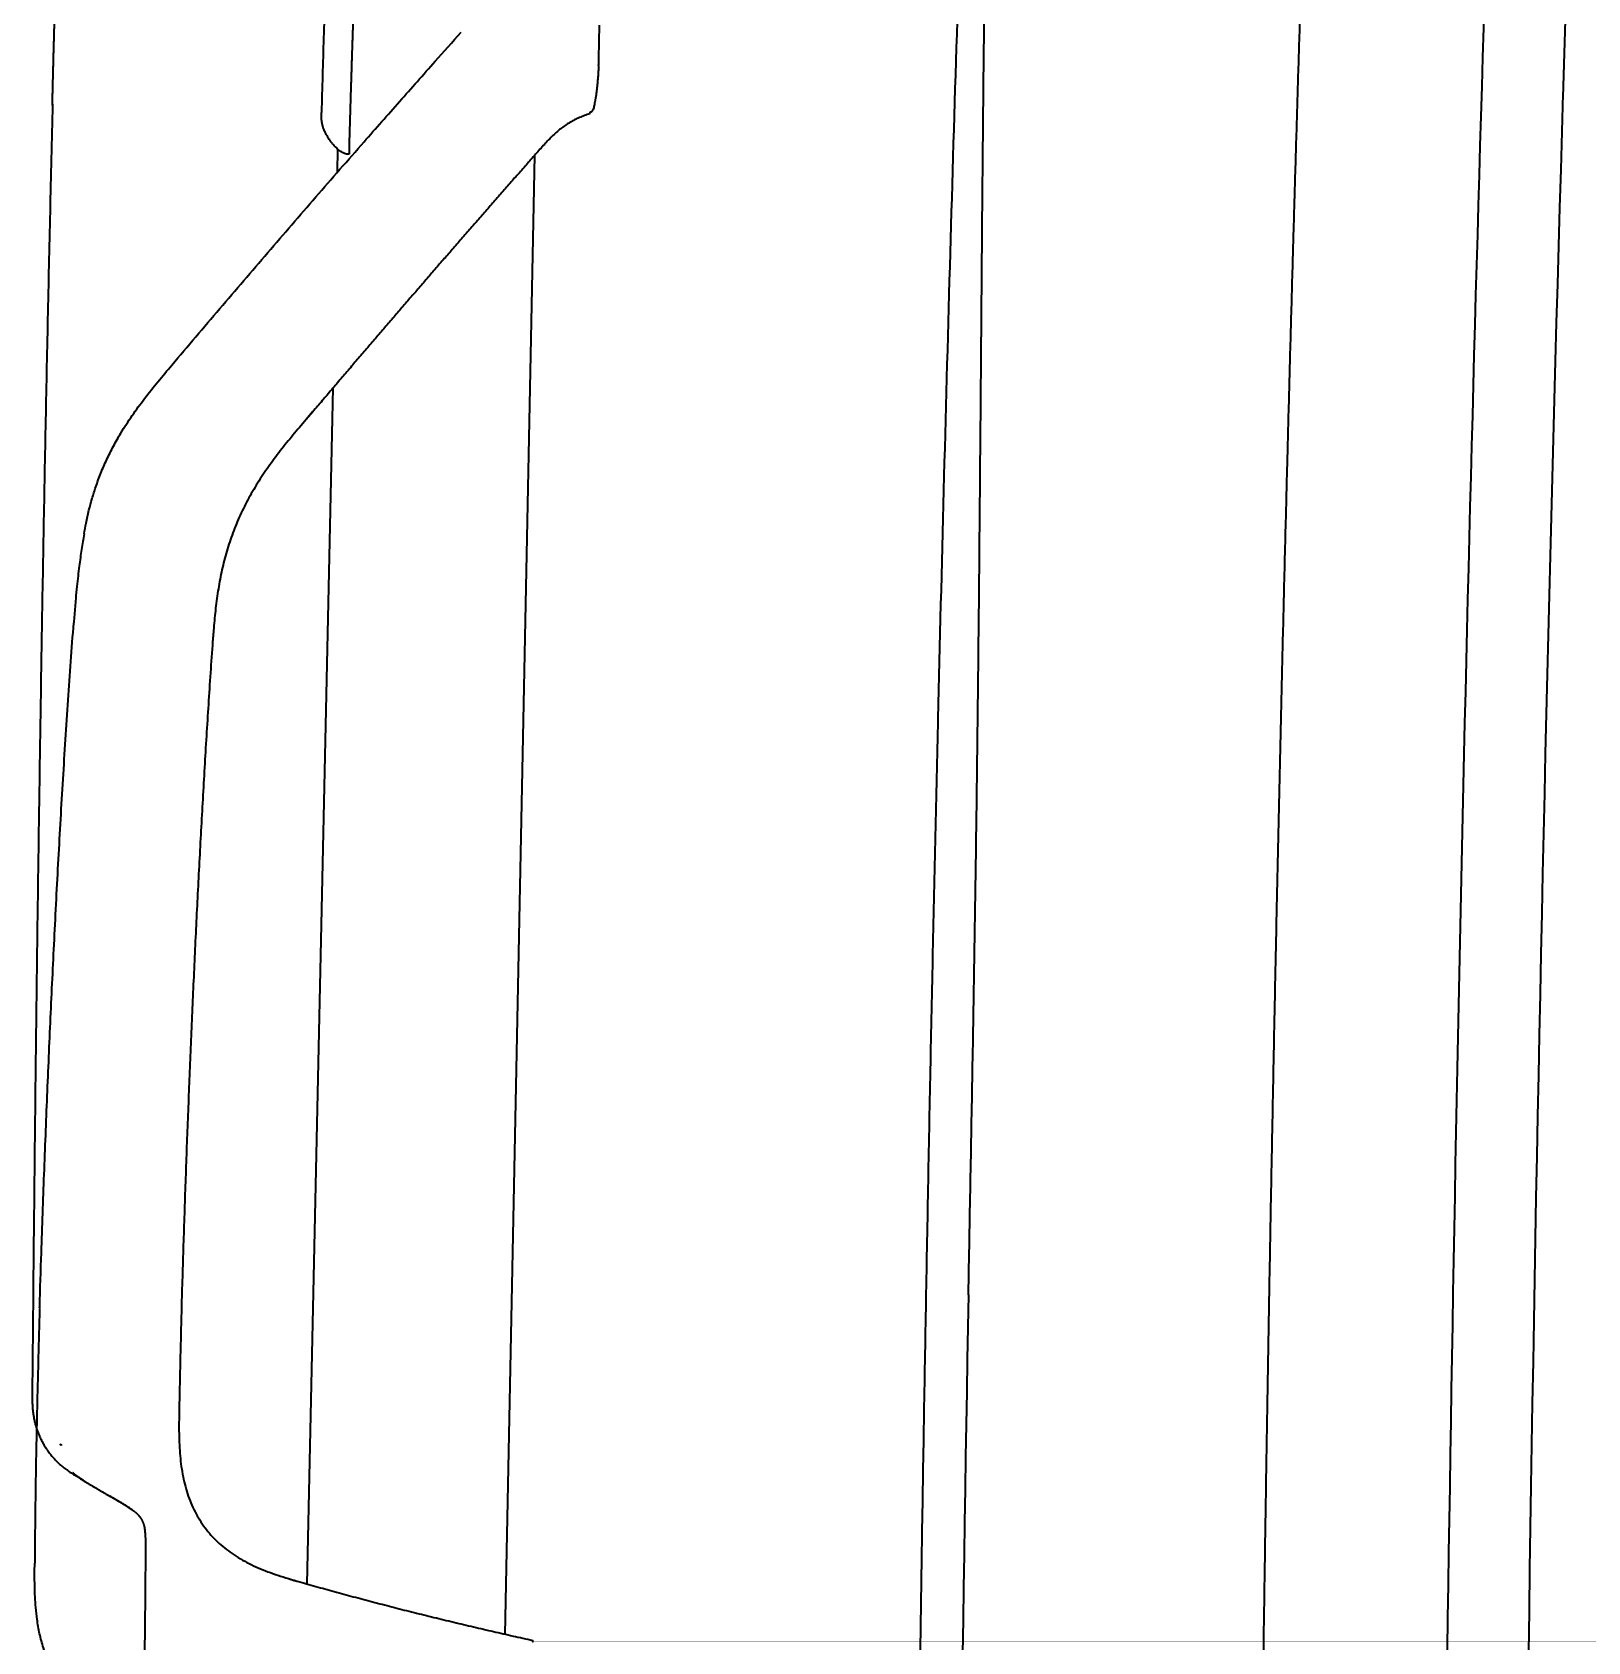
# Model space of a CAD drawing. Header units: millimetres. Extents: x 120 to 10915, y 515 to 8014.
# Drawn here: x 502.5 to 726.8, y 2428.5 to 2660.5 of the extents above; entities that cross this region are included whole.
import ezdxf

# ---------------------------------------------------------------- set-up
doc = ezdxf.new("R2010")
doc.units = ezdxf.units.MM
doc.layers.get('0').update_dxf_attribs({"lineweight": 13})
doc.layers.add('206_Cab_side_and_top_view', color=7, linetype='Continuous', lineweight=13)

# ---------------------------------------------------------------- blocks, each defined once
blk = doc.blocks.new('2485230_1')
at = {"layer": '206_Cab_side_and_top_view', "color": 3, "lineweight": 35}
blk.add_ellipse((754.87, -0.68), major_axis=(-0.03, 959.83), ratio=0.052325, start_param=1.027672, end_param=1.3551, dxfattribs=at)
for points, degree, knots in [([(702.41, 820.27), (700.43, 797.38), (698.69, 774.46), (697.12, 751.66), (693.7, 696.97), (690.95, 642.24), (689.52, 610.55), (686.56, 537.38), (684.28, 464.18), (683.17, 422.87), (681.07, 332), (679.65, 241.12), (679.07, 191.7), (678.5, 123.68), (678.24, 55.64), (678.2, 37.1), (678.17, 18.55), (678.17, 0)], 5, [0, 0, 0, 0, 0, 0, 114.894563, 114.894563, 114.894563, 273.984468, 273.984468, 273.984468, 481.040126, 481.040126, 481.040126, 728.454922, 728.454922, 728.454922, 821.195644, 821.195644, 821.195644, 821.195644, 821.195644, 821.195644]), ([(628.7, 0), (628.7, 12.26), (628.73, 36.75), (628.84, 73.45), (629.02, 110.02), (629.28, 146.42), (629.62, 182.58), (630.02, 218.44), (630.5, 253.96), (631.05, 289.06), (631.67, 323.7), (632.35, 357.81), (633.11, 391.36), (633.92, 424.27), (634.81, 456.51), (635.75, 488.02), (636.75, 518.76), (637.81, 548.68), (638.93, 577.73), (640.1, 605.88), (641.31, 633.08), (642.58, 659.3), (643.89, 684.5), (645.24, 708.65), (646.62, 731.72), (647.6, 746.74), (648.09, 754.06)], 3, [0, 0, 0, 0, 36.773286, 73.487135, 110.082242, 146.499559, 182.680433, 218.566729, 254.100964, 289.226439, 323.887365, 358.028995, 391.597755, 424.541375, 456.809019, 488.351415, 519.120986, 549.071982, 578.16061, 606.345164, 633.58616, 659.846462, 685.091421, 709.289001, 732.409916, 754.427766, 754.427766, 754.427766, 754.427766])]:
    blk.add_open_spline(points, degree=degree, knots=knots, dxfattribs=at)
blk = doc.blocks.new('2409089_1')
at = {"layer": '206_Cab_side_and_top_view', "color": 3, "lineweight": 35}
for p, q in [((584.21, 486.7), (584.31, 491.51)), ((544.22, 478.91), (544.22, 478.92)), ((546.52, 473.69), (546.48, 470.27)), ((548.24, 475.2), (548.21, 474.15)), ((548.21, 473), (548.22, 472.95)), ((548.21, 473), (548.21, 472.95)), ((548.21, 472.95), (548.22, 472.9)), ((548.22, 472.9), (548.22, 472.94)), ((574.95, 472.75), (570.67, 259.57)), ((545.86, 439.17), (542.12, 266.81)), ((542.95, 435.79), (542, 434.67)), ((542.97, 435.79), (542.01, 434.66)), ((503.6, 306.56), (503.61, 306.73)), ((523.73, 292.85), (523.72, 292.25)), ((541.11, 267.1), (541.11, 267.1)), ((574.68, 258.67), (574.68, 258.67))]:
    blk.add_line(p, q, dxfattribs=at)
for centre, radius, start, end in [((561.09, 487.02), 23.12, 356.7659, 359.2194), ((582.83, 478.82), 0.0844, 313.2342, 353.9038), ((582.91, 479.56), 0.548, 276.9693, 289.5491), ((582.95, 479.46), 0.437, 287.9367, 345.7997), ((565.95, 473.66), 17.75, 178.4306, 180.0746), ((563.59, 473.62), 15.39, 179.8322, 182.3125), ((564.09, 473.58), 15.89, 179.7856, 182.2801), ((762.84, 385.6), 234.92, 175.4446, 175.9679), ((570.81, 371.49), 108.54, 253.2216, 254.1195), ((570.9, 371.91), 108.96, 253.2361, 254.1303)]:
    blk.add_arc(centre, radius, start, end, dxfattribs=at)
for centre, major_axis, ratio, start_param, end_param in [((766.38, 7.28), (-0.38, -952.92), 0.052507, 4.191344, 4.611583), ((685.64, 5.64), (-0.3, -952.21), 0.05345, 4.388718, 4.718324)]:
    blk.add_ellipse(centre, major_axis=major_axis, ratio=ratio, start_param=start_param, end_param=end_param, dxfattribs=at)
for points in [[(637.48, 308.5), (638.65, 372.77), (640.17, 437.03), (638.48, 501.38), (640.76, 565.63), (643.8, 629.83)], [(582.92, 478.81), (582.93, 478.85), (582.94, 478.89), (582.95, 478.93), (582.96, 478.97), (582.97, 479.02)]]:
    blk.add_open_spline(points, degree=5, dxfattribs=at)
for points, degree, knots in [([(726.76, 583.6), (726.64, 580.76), (726.42, 575.1), (726.09, 566.6), (725.76, 558.11), (725.45, 549.61), (725.14, 541.12), (724.84, 532.62), (724.55, 524.13), (724.26, 515.63), (723.98, 507.14), (723.7, 498.64), (723.43, 490.14), (723.26, 484.48), (723.17, 481.65)], 3, [0, 0, 0, 0, 8.50307, 17.004661, 25.506059, 34.007679, 42.508562, 51.009014, 59.509424, 68.010182, 76.511118, 85.011692, 93.5115, 102.012458, 102.012458, 102.012458, 102.012458]), ([(546.58, 545.41), (546.49, 543.56), (546.31, 539.83), (546.07, 534.24), (545.85, 528.64), (545.63, 523.06), (545.43, 517.49), (545.24, 511.93), (545.05, 506.39), (544.87, 500.82), (544.7, 495.26), (544.53, 489.73), (544.37, 484.29), (544.27, 480.7), (544.22, 478.92)], 3, [0, 0, 0, 0, 5.582956, 11.190564, 16.790026, 22.381147, 27.952021, 33.513784, 39.066981, 44.596324, 50.214739, 55.759725, 61.197593, 66.533746, 66.533746, 66.533746, 66.533746]), ([(550.76, 540.81), (550.37, 532.93), (550.01, 525.04), (549.67, 517.12), (549.16, 504), (548.72, 490.88), (548.55, 485.66), (548.39, 480.43), (548.24, 475.2)], 5, [0, 0, 0, 0, 0, 0, 39.493467, 39.493467, 39.493467, 65.64332, 65.64332, 65.64332, 65.64332, 65.64332, 65.64332]), ([(522.66, 442.52), (523.81, 443.88), (526.1, 446.6), (529.56, 450.66), (533.01, 454.71), (536.47, 458.74), (539.94, 462.75), (543.41, 466.75), (546.89, 470.74), (550.06, 474.36), (552.92, 477.62), (555.48, 480.52), (558.05, 483.42), (561, 486.75), (563.11, 489.11), (564.36, 490.51)], 3, [0, 0, 0, 0, 5.343629, 10.675167, 15.996305, 21.307984, 26.61241, 31.908897, 37.197794, 42.478415, 46.349075, 50.216455, 54.083132, 57.951728, 63.576629, 63.576629, 63.576629, 63.576629]), ([(584.18, 485.72), (584.17, 485.49), (584.14, 485.05), (584.1, 484.39), (584.05, 483.76), (583.99, 483.14), (583.93, 482.55), (583.87, 481.99), (583.8, 481.46), (583.73, 481), (583.66, 480.6), (583.59, 480.26), (583.53, 479.95), (583.46, 479.65), (583.41, 479.45), (583.38, 479.35)], 3, [0, 0, 0, 0, 0.671871, 1.329507, 1.969894, 2.589281, 3.186138, 3.753514, 4.287685, 4.785672, 5.152406, 5.495241, 5.814625, 6.111645, 6.424197, 6.424197, 6.424197, 6.424197]), ([(545.12, 475.43), (545.07, 475.51), (544.98, 475.66), (544.85, 475.88), (544.74, 476.11), (544.65, 476.29), (544.58, 476.46), (544.52, 476.61), (544.45, 476.8), (544.4, 477), (544.35, 477.2), (544.3, 477.42), (544.27, 477.65), (544.24, 477.89), (544.22, 478.17), (544.21, 478.51), (544.21, 478.77), (544.22, 478.91)], 3, [0, 0, 0, 0, 0.267914, 0.526927, 0.777319, 1.020074, 1.124374, 1.328547, 1.529841, 1.729773, 1.930108, 2.159354, 2.394488, 2.631185, 2.881354, 3.234826, 3.657893, 3.657893, 3.657893, 3.657893]), ([(582.89, 478.76), (582.64, 478.68), (582.14, 478.5), (581.41, 478.21), (580.7, 477.88), (580.02, 477.5), (579.35, 477.07), (578.7, 476.59), (578.06, 476.05), (577.43, 475.46), (576.81, 474.82), (576.19, 474.15), (575.56, 473.45), (575.14, 472.98), (574.93, 472.74)], 3, [0, 0, 0, 0, 0.801013, 1.586158, 2.360996, 3.132856, 3.930038, 4.741534, 5.574854, 6.435209, 7.324597, 8.242118, 9.182924, 10.138118, 10.138118, 10.138118, 10.138118]), ([(547.37, 473.12), (547.28, 473.16), (547.12, 473.25), (546.87, 473.41), (546.62, 473.6), (546.42, 473.78), (546.23, 473.96), (546.06, 474.13), (545.88, 474.35), (545.71, 474.56), (545.6, 474.71), (545.5, 474.85), (545.41, 474.97), (545.31, 475.14), (545.21, 475.29), (545.15, 475.39), (545.12, 475.43)], 3, [0, 0, 0, 0, 0.27544, 0.557235, 0.886314, 1.216252, 1.366591, 1.665977, 1.95066, 2.217523, 2.466911, 2.515117, 2.725769, 2.921379, 3.102276, 3.267081, 3.267081, 3.267081, 3.267081]), ([(574.93, 472.74), (574.48, 472.23), (573.59, 471.21), (572.24, 469.68), (570.9, 468.15), (569.56, 466.62), (568.23, 465.1), (566.9, 463.57), (565.57, 462.05), (564.24, 460.53), (562.92, 459), (561.59, 457.48), (560.27, 455.96), (558.96, 454.43), (557.64, 452.91), (556.32, 451.38), (555.01, 449.86), (553.69, 448.32), (552.37, 446.79), (551.05, 445.25), (549.72, 443.7), (548.39, 442.14), (547.05, 440.57), (545.7, 438.99), (544.34, 437.39), (543.43, 436.32), (542.97, 435.79)], 3, [0, 0, 0, 0, 2.039133, 4.075112, 6.10816, 8.138371, 10.165866, 12.190728, 14.213111, 16.233192, 18.251146, 20.267361, 22.282263, 24.29638, 26.310418, 28.325244, 30.341959, 32.361831, 34.386283, 36.417071, 38.456161, 40.505719, 42.568126, 44.645996, 46.742182, 48.85978, 48.85978, 48.85978, 48.85978]), ([(548.22, 472.9), (548.19, 472.9), (548.15, 472.9), (548.07, 472.9), (548, 472.9), (547.93, 472.91), (547.86, 472.92), (547.79, 472.94), (547.71, 472.96), (547.64, 472.99), (547.57, 473.02), (547.5, 473.05), (547.43, 473.08), (547.39, 473.11), (547.37, 473.12)], 3, [0, 0, 0, 0, 0.0716081, 0.1434662, 0.2156708, 0.288333, 0.3615712, 0.4354731, 0.510088, 0.5854122, 0.6614185, 0.7380565, 0.8153236, 0.8932826, 0.8932826, 0.8932826, 0.8932826]), ([(510, 418.19), (510.09, 418.71), (510.31, 419.85), (510.69, 421.55), (511.16, 423.28), (511.72, 425.07), (512.42, 426.96), (513.27, 428.92), (514.23, 430.85), (515.43, 432.97), (516.93, 435.27), (518.73, 437.73), (520.66, 440.14), (521.99, 441.72), (522.66, 442.52)], 3, [0, 0, 0, 0, 1.584057, 3.47787, 5.221974, 6.97919, 9.106927, 11.245095, 13.395001, 15.559037, 18.570757, 21.617753, 24.702134, 27.823843, 27.823843, 27.823843, 27.823843]), ([(542.01, 434.66), (541.69, 434.29), (541.06, 433.54), (540.12, 432.42), (539.19, 431.3), (538.29, 430.17), (537.42, 429.02), (536.58, 427.87), (535.77, 426.7), (535.01, 425.51), (534.28, 424.31), (533.6, 423.08), (532.96, 421.84), (532.37, 420.58), (531.82, 419.31), (531.33, 418.01), (530.88, 416.7), (530.47, 415.37), (530.12, 414.03), (529.8, 412.67), (529.53, 411.3), (529.3, 409.92), (529.1, 408.52), (528.93, 407.11), (528.78, 405.69), (528.7, 404.73), (528.66, 404.26)], 3, [0, 0, 0, 0, 1.471319, 2.934008, 4.388174, 5.833853, 7.271078, 8.699986, 10.120826, 11.534056, 12.940358, 14.340412, 15.735143, 17.125636, 18.513089, 19.898766, 21.284037, 22.670275, 24.058781, 25.451025, 26.84838, 28.252117, 29.663448, 31.083425, 32.513022, 33.953039, 33.953039, 33.953039, 33.953039]), ([(510, 418.19), (509.94, 417.81), (509.81, 417.07), (509.64, 415.93), (509.46, 414.74), (509.3, 413.47), (509.13, 412.08), (508.96, 410.52), (508.78, 408.65), (508.64, 406.9), (508.55, 405.74), (508.52, 405.34)], 3, [0, 0, 0, 0, 1.133579, 2.269626, 3.46543, 4.722024, 6.132017, 7.66592, 9.425879, 11.752838, 12.933336, 12.933336, 12.933336, 12.933336]), ([(503.61, 306.73), (503.69, 309.34), (503.89, 315.71), (504.25, 325.85), (504.69, 337.13), (505.18, 348.42), (505.72, 359.81), (506.31, 371.29), (506.97, 382.79), (507.69, 394.14), (508.23, 401.64), (508.52, 405.34)], 3, [0, 0, 0, 0, 7.840373, 19.128285, 30.420327, 41.716636, 53.017295, 64.640169, 76.188515, 87.597445, 98.746051, 98.746051, 98.746051, 98.746051]), ([(528.5, 402.12), (528.39, 400.6), (528.18, 397.57), (527.88, 393.03), (527.6, 388.48), (527.33, 383.93), (527.07, 379.38), (526.82, 374.83), (526.58, 370.28), (526.35, 365.73), (526.12, 361.18), (525.91, 356.62), (525.7, 352.07), (525.5, 347.52), (525.31, 342.96), (525.12, 338.41), (524.95, 333.86), (524.77, 329.3), (524.61, 324.75), (524.46, 320.19), (524.31, 315.63), (524.17, 311.08), (524.04, 306.52), (523.93, 301.96), (523.82, 297.4), (523.76, 294.36), (523.73, 292.85)], 3, [0, 0, 0, 0, 4.555054, 9.111376, 13.667976, 18.224609, 22.781465, 27.338564, 31.895844, 36.453221, 41.010585, 45.567959, 50.125346, 54.682779, 59.240293, 63.797965, 68.355826, 72.913923, 77.472318, 82.030929, 86.589728, 91.148654, 95.707715, 100.266823, 104.825972, 109.385147, 109.385147, 109.385147, 109.385147]), ([(503.6, 306.54), (503.56, 305.01), (503.47, 301.94), (503.35, 297.35), (503.24, 292.76), (503.14, 288.18), (503.05, 283.59), (502.98, 279), (502.93, 274.41), (502.9, 271.35), (502.89, 269.82)], 3, [0, 0, 0, 0, 4.602943, 9.194764, 13.782348, 18.370271, 22.957115, 27.545142, 32.134887, 36.726971, 36.726971, 36.726971, 36.726971]), ([(523.72, 292.25), (523.71, 291.68), (523.69, 290.55), (523.68, 288.88), (523.72, 287.25), (523.8, 285.67), (523.96, 284.13), (524.19, 282.64), (524.5, 281.19), (524.9, 279.81), (525.39, 278.48), (525.98, 277.22), (526.66, 276.02), (527.42, 274.9), (528.28, 273.85), (529.23, 272.88), (530.25, 271.98), (531.36, 271.16), (532.54, 270.41), (533.79, 269.73), (535.12, 269.12), (536.51, 268.56), (537.97, 268.05), (538.97, 267.73), (539.48, 267.58)], 3, [0, 0, 0, 0, 1.714058, 3.384047, 5.011662, 6.598143, 8.144956, 9.653849, 11.127203, 12.568169, 13.98059, 15.369201, 16.739276, 18.096808, 19.448079, 20.799767, 22.158679, 23.531695, 24.925808, 26.347842, 27.804715, 29.302796, 30.847983, 32.444906, 32.444906, 32.444906, 32.444906]), ([(521.03, 244.15), (520.05, 244.46), (518.12, 245.06), (515.32, 246.08), (512.72, 247.31), (510.71, 248.58), (509.22, 249.78), (508.2, 250.74), (507.33, 251.72), (506.55, 252.73), (505.82, 253.84), (505.17, 255.04), (504.6, 256.3), (504.06, 257.82), (503.57, 259.63), (503.23, 261.57), (502.99, 263.87), (502.87, 266.58), (502.88, 268.72), (502.89, 269.82)], 3, [0, 0, 0, 0, 3.08506, 6.05255, 8.925955, 11.699646, 13.183005, 14.651034, 15.885446, 17.117385, 18.479388, 19.84824, 21.228603, 22.624505, 24.693254, 26.812195, 28.534645, 31.639414, 34.947095, 34.947095, 34.947095, 34.947095]), ([(541.11, 267.1), (541.54, 266.98), (542.42, 266.73), (543.74, 266.36), (545.07, 265.99), (546.42, 265.62), (547.78, 265.25), (549.15, 264.88), (550.54, 264.51), (551.93, 264.14), (553.33, 263.78), (554.74, 263.41), (556.15, 263.05), (557.57, 262.7), (559, 262.34), (560.43, 261.99), (561.86, 261.64), (563.29, 261.3), (564.72, 260.95), (566.15, 260.62), (567.57, 260.28), (569, 259.95), (570.42, 259.63), (571.84, 259.3), (573.26, 258.99), (574.21, 258.78), (574.68, 258.67)], 3, [0, 0, 0, 0, 1.35475, 2.725748, 4.111439, 5.510478, 6.92167, 8.343827, 9.77575, 11.216282, 12.66437, 14.119036, 15.579378, 17.044525, 18.513588, 19.985713, 21.460058, 22.935808, 24.402071, 25.86814, 27.333212, 28.796516, 30.257308, 31.714786, 33.168118, 34.616396, 34.616396, 34.616396, 34.616396]), ([(574.69, 258.47), (574.69, 258.47), (574.69, 258.48), (574.69, 258.48), (574.69, 258.52), (574.69, 258.55), (574.69, 258.58), (574.68, 258.62), (574.68, 258.65), (574.68, 258.66), (574.68, 258.66), (574.68, 258.67)], 5, [5.3546174, 5.3546174, 5.3546174, 5.3546174, 5.3546174, 5.3546174, 5.3792822, 5.3792822, 5.3792822, 5.5455888, 5.5455888, 5.5455888, 5.5805131, 5.5805131, 5.5805131, 5.5805131, 5.5805131, 5.5805131])]:
    blk.add_open_spline(points, degree=degree, knots=knots, dxfattribs=at)
blk = doc.blocks.new('2454955_1')
at = {"layer": '206_Cab_side_and_top_view', "color": 3, "lineweight": 35}
for p, q in [((506.76, 286.82), (506.57, 286.93)), ((513.93, 279.35), (513.71, 279.47)), ((513.93, 279.35), (514, 279.31))]:
    blk.add_line(p, q, dxfattribs=at)
blk.add_arc((539.98, 293.68), 37.46, 179.2578, 180.565, dxfattribs=at)
for points, degree, knots in [([(505.44, 479.99), (505.49, 482.07), (505.54, 484.14), (505.59, 486.22), (505.65, 488.55), (505.72, 490.89), (505.72, 491.14), (505.74, 491.66), (505.75, 492.18), (505.76, 492.44), (505.78, 493.22), (505.8, 494), (505.81, 494.52), (505.84, 495.55), (505.87, 496.59), (505.88, 497.11), (505.91, 498.15), (505.94, 499.19), (505.95, 499.71), (505.97, 500.48), (505.99, 501.26), (506, 501.52), (506.02, 502.3), (506.04, 503.08), (506.06, 503.59), (506.08, 504.37), (506.1, 505.15), (506.11, 505.41), (506.13, 506.07), (506.14, 506.74), (506.17, 507.71), (506.23, 509.67), (506.28, 511.63), (506.33, 513.19), (506.39, 515.26), (506.45, 517.33), (506.47, 517.85), (506.49, 518.77), (506.52, 519.69), (506.55, 520.68), (506.59, 522.12), (506.64, 523.55), (506.67, 524.59), (506.73, 526.49), (506.79, 528.38), (506.84, 530.13), (506.88, 531.4), (506.92, 532.66), (506.95, 533.63), (507.01, 535.59), (507.08, 537.55), (507.13, 539.11), (507.2, 541.18), (507.26, 543.25), (507.28, 543.77), (507.31, 544.71), (507.35, 545.65), (507.38, 546.55), (507.44, 548.53), (507.51, 550.51), (507.56, 552.06), (507.64, 554.13), (507.71, 556.21), (507.73, 556.73), (507.76, 557.69), (507.8, 558.65), (507.83, 559.47), (507.9, 561.46), (507.97, 563.46), (508.03, 565.02), (508.1, 567.02), (508.18, 569.02), (508.21, 569.82), (508.24, 570.79), (508.28, 571.75), (508.3, 572.27), (508.38, 574.34), (508.46, 576.42), (508.52, 577.97), (508.6, 579.95), (508.67, 581.93), (508.71, 582.82), (508.75, 583.76), (508.79, 584.71), (508.81, 585.23), (508.85, 586.26), (508.89, 587.3), (508.91, 587.82), (508.97, 589.37), (509.04, 590.92), (509.08, 591.96), (509.14, 593.4), (509.2, 594.84), (509.24, 595.81), (509.27, 596.47), (509.3, 597.14), (509.31, 597.4), (509.4, 599.47), (509.49, 601.54), (509.56, 603.35), (509.66, 605.56), (509.76, 607.76), (509.8, 608.79), (509.83, 609.44), (509.86, 610.09), (509.87, 610.35), (509.9, 610.86), (509.92, 611.38), (509.93, 611.64), (510.01, 613.45), (510.1, 615.27), (510.17, 616.82), (510.26, 618.75), (510.35, 620.68), (510.4, 621.77), (510.43, 622.4), (510.46, 623.04), (510.47, 623.3), (510.57, 625.37), (510.67, 627.44), (510.76, 629.25), (510.86, 631.43), (510.97, 633.6), (511.03, 634.75), (511.06, 635.37), (511.09, 635.99), (511.1, 636.25), (511.22, 638.58), (511.33, 640.91), (511.44, 642.98), (511.56, 645.31), (511.68, 647.64), (511.7, 647.9), (511.72, 648.42), (511.75, 648.93), (511.76, 649.19), (511.89, 651.52), (512.01, 653.85), (512.12, 655.92), (512.25, 658.25), (512.38, 660.58), (512.39, 660.84), (512.42, 661.36), (512.45, 661.87), (512.46, 662.13), (512.59, 664.46), (512.72, 666.79), (512.84, 668.86), (512.98, 671.19), (513.11, 673.52), (513.13, 673.78), (513.16, 674.3), (513.19, 674.81), (513.2, 675.07), (513.36, 677.83), (513.53, 680.59), (513.68, 683.09), (513.83, 685.59), (513.98, 688.09)], 5, [0, 0, 0, 0, 0, 0, 10.425199, 10.425199, 10.425199, 11.745775, 11.745775, 11.745775, 13.048942, 13.048942, 13.048942, 15.655268, 15.655268, 15.655268, 18.261592, 18.261592, 18.261592, 20.867917, 20.867917, 20.867917, 22.171038, 22.171038, 22.171038, 24.777279, 24.777279, 24.777279, 26.080399, 26.080399, 26.080399, 28.111508, 28.111508, 28.111508, 35.930231, 35.930231, 35.930231, 38.536472, 38.536472, 38.536472, 40.544887, 40.544887, 40.544887, 45.757143, 45.757143, 45.757143, 50.066227, 50.066227, 50.066227, 52.114657, 52.114657, 52.114657, 59.933041, 59.933041, 59.933041, 62.538453, 62.538453, 62.538453, 64.657859, 64.657859, 64.657859, 72.474097, 72.474097, 72.474097, 75.079509, 75.079509, 75.079509, 77.309762, 77.309762, 77.309762, 85.127023, 85.127023, 85.127023, 87.376794, 87.376794, 87.376794, 89.982718, 89.982718, 89.982718, 97.800491, 97.800491, 97.800491, 99.942187, 99.942187, 99.942187, 102.547022, 102.547022, 102.547022, 105.151858, 105.151858, 105.151858, 110.36153, 110.36153, 110.36153, 112.405476, 112.405476, 112.405476, 113.707893, 113.707893, 113.707893, 122.825515, 122.825515, 122.825515, 124.788227, 124.788227, 124.788227, 126.090994, 126.090994, 126.090994, 127.39376, 127.39376, 127.39376, 135.21036, 135.21036, 135.21036, 137.097879, 137.097879, 137.097879, 138.400645, 138.400645, 138.400645, 147.521401, 147.521401, 147.521401, 149.337619, 149.337619, 149.337619, 150.640618, 150.640618, 150.640618, 161.064038, 161.064038, 161.064038, 162.366472, 162.366472, 162.366472, 163.668907, 163.668907, 163.668907, 174.088377, 174.088377, 174.088377, 175.390811, 175.390811, 175.390811, 176.693245, 176.693245, 176.693245, 187.114571, 187.114571, 187.114571, 188.417376, 188.417376, 188.417376, 189.720182, 189.720182, 189.720182, 202.29898, 202.29898, 202.29898, 202.29898, 202.29898, 202.29898]), ([(505.47, 480.11), (505.34, 474.94), (505.09, 464.62), (504.75, 449.13), (504.43, 433.63), (504.14, 418.13), (503.87, 402.63), (503.63, 387.14), (503.4, 371.64), (503.19, 356.15), (503, 340.65), (502.83, 325.15), (502.67, 309.66), (502.58, 299.33), (502.53, 294.16)], 3, [0, 0, 0, 0, 15.491039, 30.981664, 46.486685, 61.991784, 77.488194, 92.984498, 108.482915, 123.981364, 139.478714, 154.976044, 170.473348, 185.970624, 185.970624, 185.970624, 185.970624]), ([(502.53, 293.31), (502.53, 293.09), (502.55, 292.69), (502.58, 292.13), (502.63, 291.61), (502.7, 291.12), (502.79, 290.62), (502.9, 290.11), (503.05, 289.53), (503.25, 288.92), (503.51, 288.27), (503.8, 287.63), (504.13, 287.01), (504.51, 286.4), (504.92, 285.81), (505.37, 285.24), (505.68, 284.88), (505.84, 284.7)], 3, [0, 0, 0, 0, 0.649508, 1.184171, 1.708273, 2.193366, 2.678959, 3.225529, 3.75857, 4.469587, 5.164831, 5.85968, 6.563163, 7.282663, 8.012908, 8.724814, 9.448244, 9.448244, 9.448244, 9.448244]), ([(506.57, 286.93), (506.57, 286.93), (506.57, 286.93), (506.57, 286.93), (506.57, 286.93), (506.57, 286.93), (506.57, 286.93), (506.57, 286.93), (506.57, 286.93), (506.57, 286.93), (506.57, 286.93), (506.57, 286.93), (506.57, 286.93), (506.57, 286.93), (506.57, 286.93), (506.57, 286.93), (506.58, 286.92), (506.58, 286.92), (506.58, 286.92), (506.59, 286.92), (506.59, 286.92), (506.59, 286.92), (506.6, 286.91), (506.62, 286.91), (506.63, 286.9), (506.66, 286.88), (506.69, 286.87), (506.71, 286.85), (506.73, 286.84), (506.76, 286.83)], 5, [0, 0, 0, 0, 0, 0, 0.004012, 0.004012, 0.004012, 0.0063899, 0.0063899, 0.0063899, 0.0085981, 0.0085981, 0.0085981, 0.0122462, 0.0122462, 0.0122462, 0.0158944, 0.0158944, 0.0158944, 0.026499, 0.026499, 0.026499, 0.0422553, 0.0422553, 0.0422553, 0.0945515, 0.0945515, 0.0945515, 0.224299, 0.224299, 0.224299, 0.224299, 0.224299, 0.224299]), ([(505.84, 284.7), (505.88, 284.67), (505.96, 284.58), (506.09, 284.45), (506.24, 284.29), (506.42, 284.13), (506.61, 283.96), (506.83, 283.78), (507.09, 283.57), (507.38, 283.35), (507.68, 283.14), (507.94, 282.96), (508.19, 282.8), (508.43, 282.64), (508.68, 282.48), (508.94, 282.32), (509.11, 282.21), (509.2, 282.15)], 3, [0, 0, 0, 0, 0.148982, 0.338473, 0.564483, 0.813406, 1.060826, 1.314634, 1.686209, 2.048582, 2.411538, 2.768616, 3.01678, 3.308841, 3.6071, 3.909312, 4.22762, 4.22762, 4.22762, 4.22762]), ([(509.96, 281.71), (509.72, 281.86), (509.48, 282.01), (509.25, 282.16), (508.91, 282.39), (508.63, 282.61), (508.55, 282.69), (508.48, 282.76), (508.4, 282.83)], 5, [0, 0, 0, 0, 0, 0, 1.456638, 1.456638, 1.456638, 2.198332, 2.198332, 2.198332, 2.198332, 2.198332, 2.198332]), ([(509.2, 282.15), (509.31, 282.09), (509.52, 281.95), (509.85, 281.75), (510.2, 281.54), (510.56, 281.33), (510.93, 281.1), (511.31, 280.88), (511.7, 280.65), (512.09, 280.42), (512.49, 280.18), (512.9, 279.95), (513.3, 279.71), (513.58, 279.55), (513.71, 279.47)], 3, [0, 0, 0, 0, 0.370737, 0.762585, 1.167393, 1.591168, 2.019224, 2.462928, 2.912124, 3.373292, 3.833101, 4.301726, 4.77275, 5.249805, 5.249805, 5.249805, 5.249805]), ([(509.96, 281.71), (510.36, 281.46), (510.77, 281.21), (511.2, 280.95), (511.99, 280.48), (512.79, 280.01), (513.17, 279.79), (513.55, 279.57), (513.93, 279.35)], 5, [0, 0, 0, 0, 0, 0, 2.477645, 2.477645, 2.477645, 4.70784, 4.70784, 4.70784, 4.70784, 4.70784, 4.70784]), ([(517.11, 277.37), (516.95, 277.48), (516.66, 277.68), (516.23, 277.97), (515.81, 278.23), (515.39, 278.48), (514.97, 278.74), (514.55, 278.98), (514.13, 279.23), (513.85, 279.39), (513.71, 279.47)], 3, [0, 0, 0, 0, 0.555345, 1.061704, 1.554075, 2.03658, 2.534496, 3.023904, 3.507933, 3.989731, 3.989731, 3.989731, 3.989731]), ([(514, 279.31), (514.37, 279.09), (514.74, 278.88), (515.1, 278.66), (515.66, 278.33), (516.22, 277.98), (516.4, 277.85), (516.66, 277.68), (516.91, 277.51), (516.97, 277.47), (517.04, 277.42), (517.11, 277.37)], 5, [0, 0, 0, 0, 0, 0, 2.194039, 2.194039, 2.194039, 3.33671, 3.33671, 3.33671, 3.744414, 3.744414, 3.744414, 3.744414, 3.744414, 3.744414]), ([(517.11, 277.37), (517.14, 277.35), (517.22, 277.29), (517.32, 277.22), (517.41, 277.14), (517.49, 277.08), (517.56, 277.01), (517.62, 276.96), (517.68, 276.89), (517.74, 276.83), (517.8, 276.77), (517.86, 276.7), (517.91, 276.63), (517.98, 276.56), (518.04, 276.47), (518.1, 276.38), (518.17, 276.29), (518.23, 276.19), (518.29, 276.09), (518.34, 275.99), (518.39, 275.88), (518.44, 275.78), (518.48, 275.69), (518.51, 275.61), (518.54, 275.53), (518.57, 275.45), (518.6, 275.38), (518.62, 275.3), (518.64, 275.23), (518.66, 275.16), (518.68, 275.1), (518.69, 275.04), (518.7, 275), (518.7, 274.98), (518.7, 274.98)], 3, [0, 0, 0, 0, 0.13321, 0.27363, 0.381008, 0.494044, 0.575257, 0.660122, 0.748138, 0.838825, 0.92179, 1.008629, 1.09822, 1.19139, 1.300408, 1.41194, 1.526972, 1.645417, 1.765144, 1.87427, 1.988424, 2.10786, 2.212266, 2.292003, 2.374593, 2.458576, 2.540353, 2.613168, 2.68919, 2.76666, 2.835721, 2.886258, 2.928978, 2.952254, 2.952254, 2.952254, 2.952254]), ([(518.69, 275.09), (518.72, 274.88), (518.77, 274.45), (518.82, 273.76), (518.86, 273.02), (518.87, 272.26), (518.87, 271.49), (518.87, 270.98), (518.87, 270.72)], 3, [0, 0, 0, 0, 0.638024, 1.311541, 2.084072, 2.842654, 3.607352, 4.379919, 4.379919, 4.379919, 4.379919]), ([(518.87, 270.72), (518.78, 263.2), (518.63, 248.16), (518.42, 225.6), (518.24, 203.04), (518.08, 180.48), (517.94, 157.92), (517.82, 135.36), (517.72, 112.8), (517.64, 90.24), (517.57, 67.68), (517.53, 45.12), (517.5, 22.56), (517.5, 7.52), (517.5, 0)], 3, [0, 0, 0, 0, 22.559909, 45.119968, 67.680175, 90.24052, 112.800999, 135.361589, 157.922272, 180.483034, 203.043866, 225.604742, 248.165651, 270.726588, 270.726588, 270.726588, 270.726588])]:
    blk.add_open_spline(points, degree=degree, knots=knots, dxfattribs=at)

msp = doc.modelspace()

# ---------------------------------------------------------------- block references
at = {"color": 7, "lineweight": 35}
for name in ['2409089_1', '2454955_1', '2485230_1']:
    msp.add_blockref(name, (0, 2170), dxfattribs=at)

doc.saveas('drawing.dxf')
